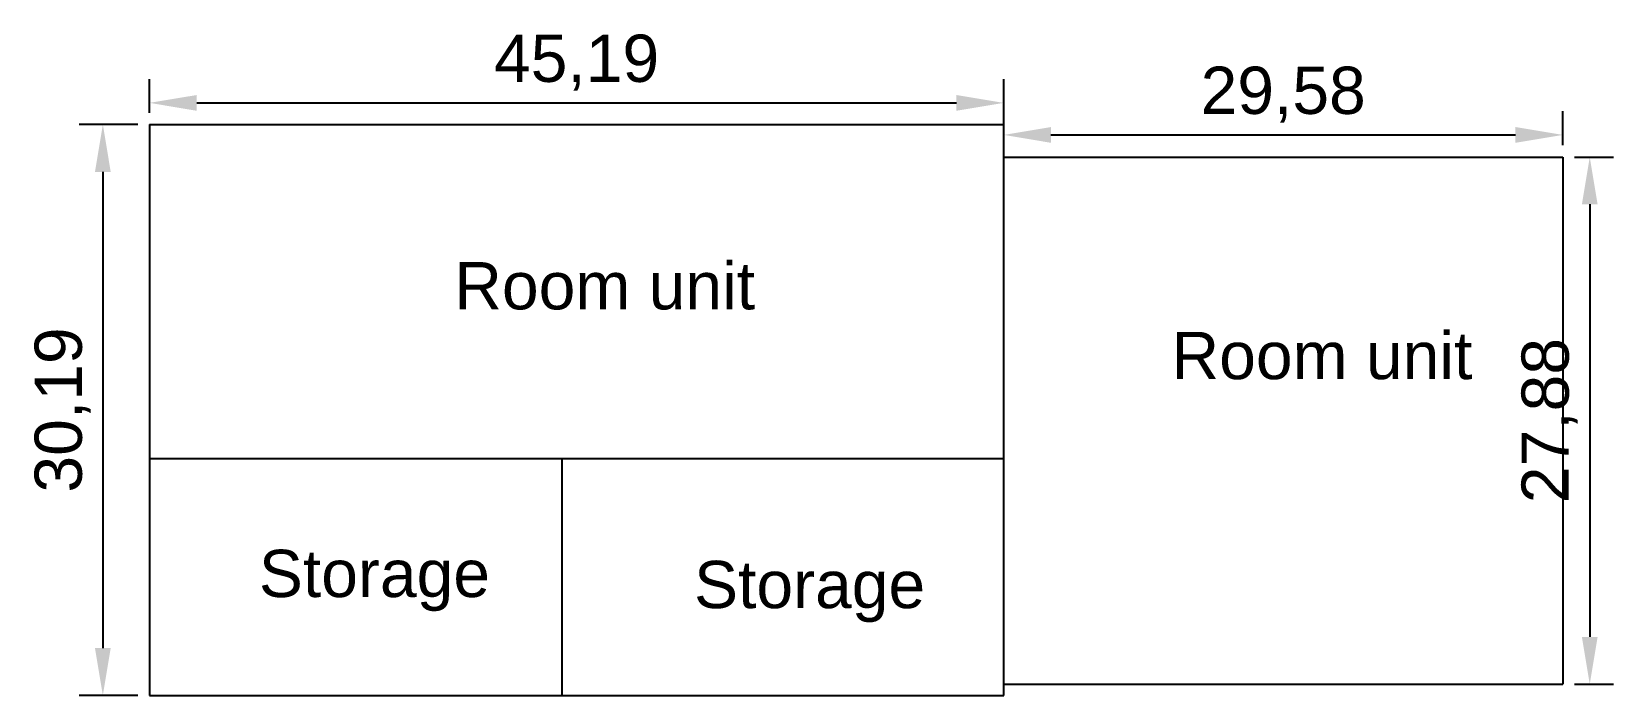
# Model space of a CAD drawing. Header units: millimetres. Extents: x 2847.1 to 2930.8, y 1755.3 to 1790.4.
import ezdxf

# ---------------------------------------------------------------- set-up
doc = ezdxf.new("R2010")
doc.units = ezdxf.units.MM
doc.styles.get("Standard").update_dxf_attribs({"font": 'arial.ttf'})
doc.dimstyles.new('ISO-25', dxfattribs={"dimtxt": 2.5, "dimasz": 2.5, "dimexe": 1.25, "dimexo": 0.625, "dimtad": 1, "dimtxsty": 'Standard', "dimcen": 2.5, "dimadec": 0, "dimazin": 0, "dimtfac": 1, "dimtmove": 0, "dimatfit": 3, "dimfxl": 1, "dimarcsym": 0})

# ---------------------------------------------------------------- blocks, each defined once
blk = doc.blocks.new('*D3')
at = {"color": 0, "lineweight": -2, "transparency": 16777216}
for p, q in [((2853.335, 1786.137), (2853.335, 1787.909)), ((2898.53, 1786.137), (2898.53, 1787.909)), ((2855.835, 1786.659), (2896.03, 1786.659))]:
    blk.add_line(p, q, dxfattribs=at)
at = {"color": 0, "transparency": 16777216}
for points in [[(2855.835, 1787.075), (2855.835, 1786.242), (2853.335, 1786.659)], [(2896.03, 1787.075), (2896.03, 1786.242), (2898.53, 1786.659)]]:
    blk.add_solid(points, dxfattribs=at)
at = {"layer": 'Defpoints', "color": 0, "transparency": 16777216}
for p in [(2898.53, 1786.659), (2853.335, 1785.512), (2898.53, 1785.512)]:
    blk.add_point(p, dxfattribs=at)
at = {"color": 0, "transparency": 16777216, "insert": (2875.932, 1788.786), "char_height": 2.5, "attachment_point": 5}
blk.add_mtext('45,19', dxfattribs=at)
blk = doc.blocks.new('*D4')
at = {"color": 0, "lineweight": -2, "transparency": 16777216}
for p, q in [((2852.71, 1785.512), (2849.618, 1785.512)), ((2850.868, 1783.012), (2850.868, 1757.825)), ((2852.71, 1755.325), (2849.618, 1755.325))]:
    blk.add_line(p, q, dxfattribs=at)
at = {"color": 0, "transparency": 16777216}
for points in [[(2850.451, 1783.012), (2851.284, 1783.012), (2850.868, 1785.512)], [(2850.451, 1757.825), (2851.284, 1757.825), (2850.868, 1755.325)]]:
    blk.add_solid(points, dxfattribs=at)
at = {"layer": 'Defpoints', "color": 0, "transparency": 16777216}
for p in [(2853.335, 1785.512), (2850.868, 1755.325), (2853.335, 1755.325)]:
    blk.add_point(p, dxfattribs=at)
at = {"color": 0, "transparency": 16777216, "insert": (2848.74, 1770.418), "char_height": 2.5, "attachment_point": 5, "rotation": 90}
blk.add_mtext('30,19', dxfattribs=at)
blk = doc.blocks.new('*D5')
at = {"color": 0, "lineweight": -2, "transparency": 16777216}
for p, q in [((2898.53, 1784.419), (2898.53, 1786.215)), ((2928.107, 1784.419), (2928.107, 1786.215)), ((2901.03, 1784.965), (2925.607, 1784.965))]:
    blk.add_line(p, q, dxfattribs=at)
at = {"color": 0, "transparency": 16777216}
for points in [[(2901.03, 1785.381), (2901.03, 1784.548), (2898.53, 1784.965)], [(2925.607, 1785.381), (2925.607, 1784.548), (2928.107, 1784.965)]]:
    blk.add_solid(points, dxfattribs=at)
at = {"layer": 'Defpoints', "color": 0, "transparency": 16777216}
for p in [(2928.107, 1784.965), (2898.53, 1783.794), (2928.107, 1783.794)]:
    blk.add_point(p, dxfattribs=at)
at = {"color": 0, "transparency": 16777216, "insert": (2913.318, 1787.092), "char_height": 2.5, "attachment_point": 5}
blk.add_mtext('29,58', dxfattribs=at)
blk = doc.blocks.new('*D6')
at = {"color": 0, "lineweight": -2, "transparency": 16777216}
for p, q in [((2928.732, 1783.794), (2930.787, 1783.794)), ((2929.537, 1781.294), (2929.537, 1758.417)), ((2928.732, 1755.917), (2930.787, 1755.917))]:
    blk.add_line(p, q, dxfattribs=at)
at = {"color": 0, "transparency": 16777216}
for points in [[(2929.12, 1781.294), (2929.953, 1781.294), (2929.537, 1783.794)], [(2929.12, 1758.417), (2929.953, 1758.417), (2929.537, 1755.917)]]:
    blk.add_solid(points, dxfattribs=at)
at = {"layer": 'Defpoints', "color": 0, "transparency": 16777216}
for p in [(2928.107, 1783.794), (2928.107, 1755.917), (2929.537, 1755.917)]:
    blk.add_point(p, dxfattribs=at)
at = {"color": 0, "transparency": 16777216, "insert": (2927.409, 1769.856), "char_height": 2.5, "attachment_point": 5, "rotation": 90}
blk.add_mtext('27,88', dxfattribs=at)

msp = doc.modelspace()

# ---------------------------------------------------------------- linework, layer by layer
for p, q in [((2853.335, 1785.512), (2898.53, 1785.512)), ((2853.335, 1785.512), (2853.335, 1755.325)), ((2898.53, 1755.325), (2898.53, 1785.512)), ((2898.53, 1783.794), (2928.107, 1783.794)), ((2928.107, 1783.794), (2928.107, 1755.917)), ((2853.335, 1767.859), (2898.53, 1767.859)), ((2875.159, 1767.859), (2875.159, 1755.325)), ((2898.53, 1755.917), (2928.107, 1755.917)), ((2853.335, 1755.325), (2898.53, 1755.325))]:
    msp.add_line(p, q)

# ---------------------------------------------------------------- texts
at = {"char_height": 2.5, "attachment_point": 1}
for s, width, heights, insert in [('Room unit', 15.2915, [-6.708], (2869.461, 1778.238)), ('Room unit', 15.2915, [-6.708], (2907.409, 1774.548)), ('Storage', 11.64241, [-3.278], (2859.122, 1763.024)), ('Storage', 11.64241, [-3.278], (2882.146, 1762.438))]:
    msp.add_mtext_dynamic_manual_height_columns(s, width=width, gutter_width=12.5, heights=heights, dxfattribs=dict(at, insert=insert))

# ---------------------------------------------------------------- dimensions: what is measured, and where the dimension line sits
for base, p1, p2, picture, middle in [((2898.5297, 1786.6586), (2853.335, 1785.5118), (2898.5297, 1785.5118), '*D3', (2875.9324, 1788.786)), ((2928.107, 1784.965), (2898.53, 1783.794), (2928.107, 1783.794), '*D5', (2913.318, 1787.092))]:
    dim = msp.add_linear_dim(base=base, p1=p1, p2=p2, dimstyle='ISO-25')
    dim.commit()
    dim.dimension.update_dxf_attribs({"geometry": picture, "text_midpoint": middle})
for base, p1, p2, picture, middle in [((2850.868, 1755.325), (2853.335, 1785.512), (2853.335, 1755.325), '*D4', (2848.74, 1770.418)), ((2929.537, 1755.917), (2928.107, 1783.794), (2928.107, 1755.917), '*D6', (2927.409, 1769.856))]:
    dim = msp.add_linear_dim(base=base, p1=p1, p2=p2, angle=90, dimstyle='ISO-25')
    dim.commit()
    dim.dimension.update_dxf_attribs({"geometry": picture, "text_midpoint": middle})

doc.saveas('drawing.dxf')
